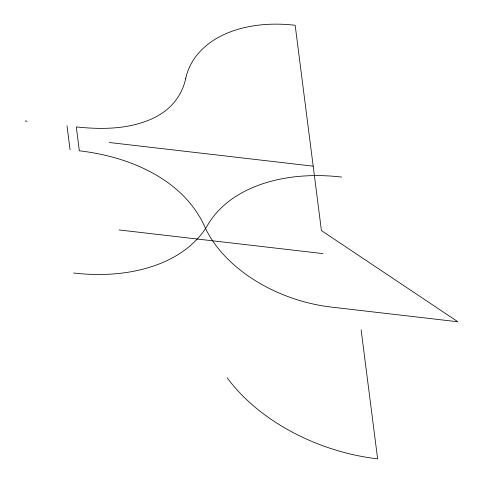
<?xml version="1.0" encoding="UTF-8"?>
<svg xmlns="http://www.w3.org/2000/svg" width="483" height="483" viewBox="0 0 483 483"><rect width="100%" height="100%" fill="white"/><g stroke="black" fill="none" stroke-linecap="round" stroke-linejoin="round"><path stroke-width="0.72" d="M25.146 120.985L27.187 121.221M109.321 142.509L313.183 166.17M119.084 229.944L322.946 253.605M361.133 329.883L377.621 458.85A163 108.011 18.7 0 1 227.227 377.869M67.01 125.846L70.059 149.712M341.59 177.056A163 108.011 18.7 0 0 207.684 225.042A163 108.011 18.7 0 1 73.609 273.004M185.732 78.506C183.546 88.624 178.565 98.085 171.332 105.505A105.97 70.216 18.7 0 1 154.053 117.846C129.975 129.372 102.336 129.71 76.29 126.92L79.339 150.787C108.301 154.246 137.087 162.656 161.799 178.462A105.97 70.216 18.7 0 1 182.803 195.241C191.823 204.273 199.407 214.784 204.647 226.449A125.55 83.191 18.7 0 0 331.199 307.067L457.854 321.763L321.418 230.572L295.167 25.273A125.55 83.191 18.7 0 0 185.732 78.506"/></g></svg>
